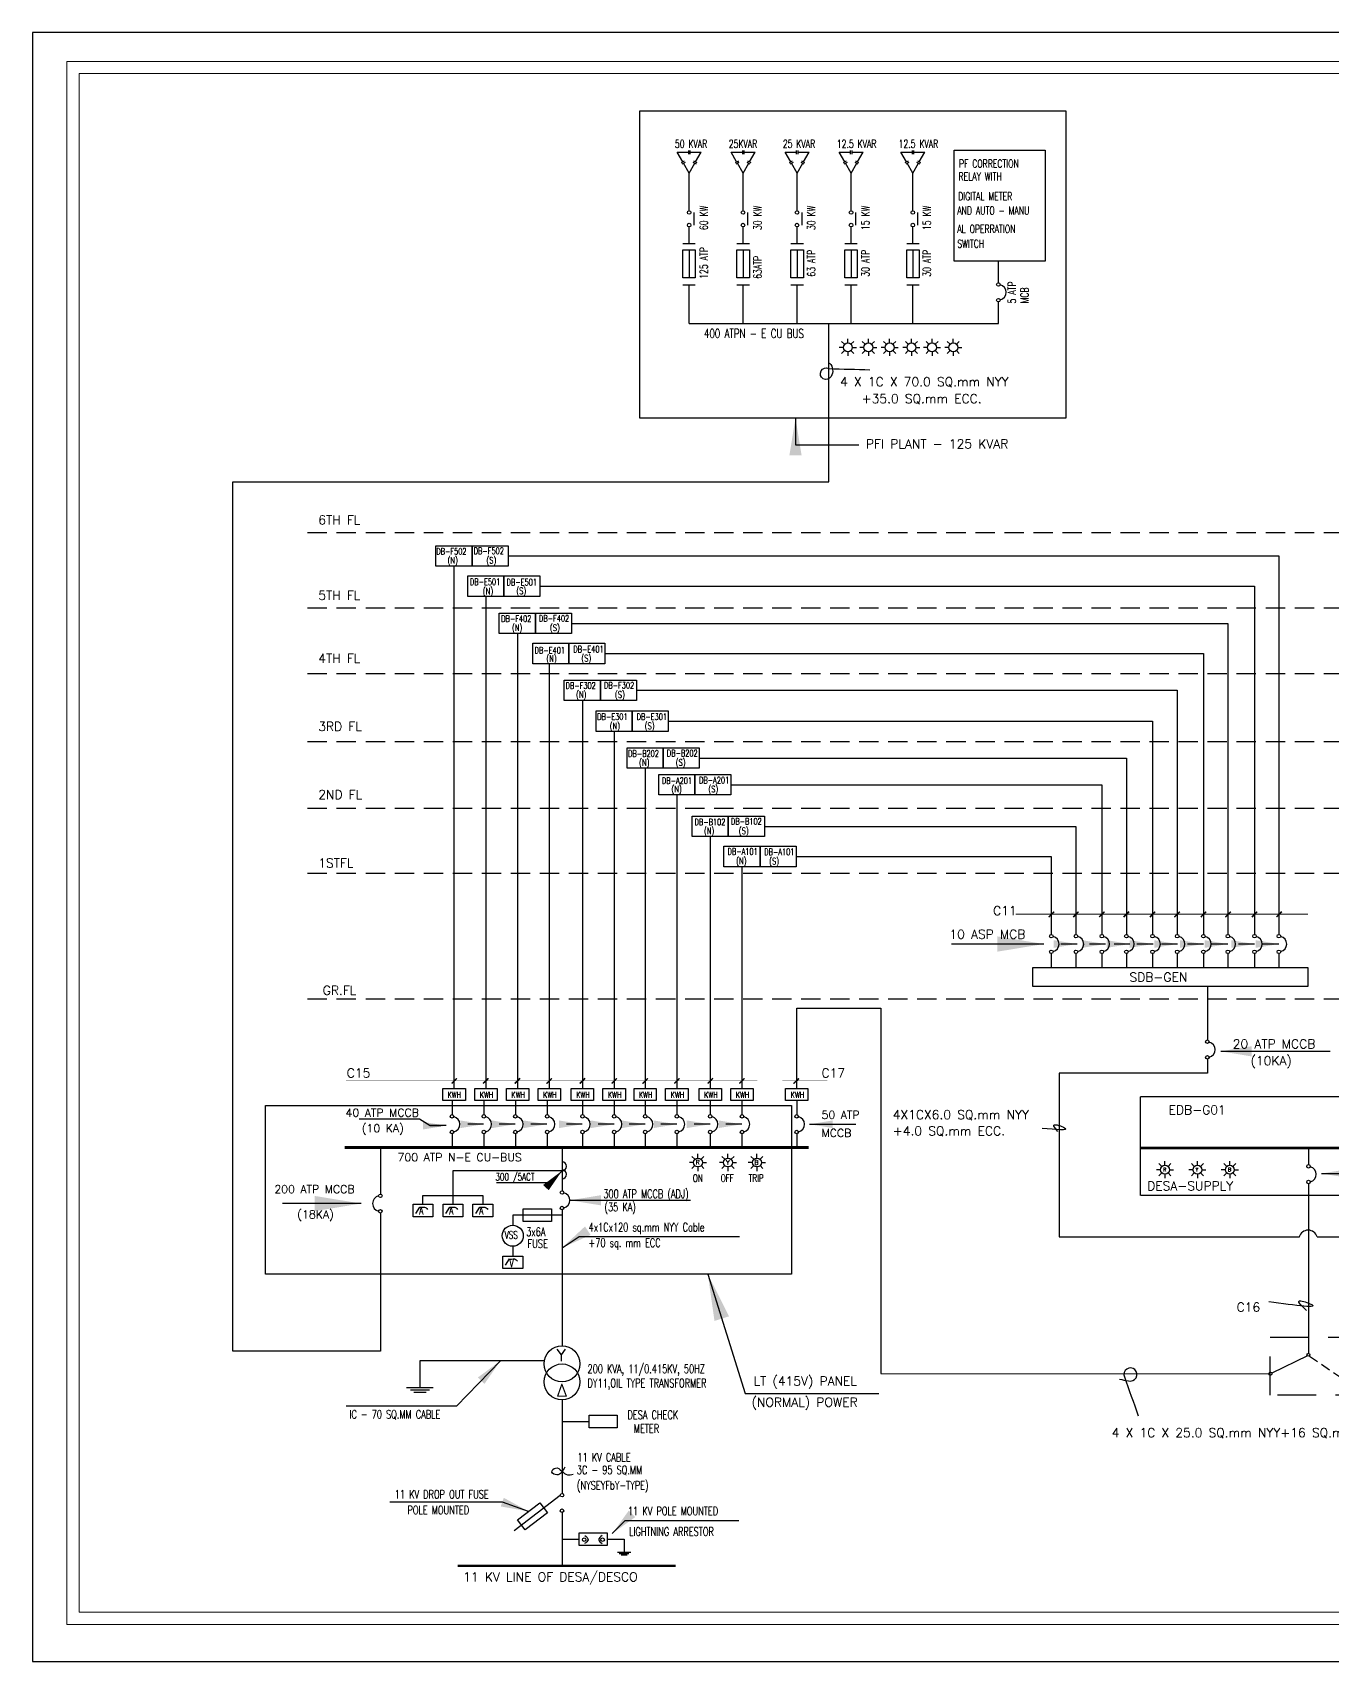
# Model space of a CAD drawing. Extents: x 589 to 8041, y -1690 to 3411.
# Drawn here: x 4677 to 5517, y 2359 to 3411 of the extents above; entities that cross this region are included whole.
import ezdxf

# ---------------------------------------------------------------- set-up
doc = ezdxf.new("R2010")
doc.units = 0
doc.header["$LTSCALE"] = 5
doc.header["$MEASUREMENT"] = 0
doc.linetypes.add('DASHED', pattern=[0.75, 0.5, -0.25])
doc.linetypes.add('HIDDEN', pattern=[0.375, 0.25, -0.125])
doc.layers.get('DEFPOINTS').update_dxf_attribs({"linetype": 'CONTINUOUS'})
for name, color, linetype, lineweight in [('TEXT', 130, 'CONTINUOUS', 15), ('TITLE', 172, 'CONTINUOUS', 15), ('VIEW', 11, 'CONTINUOUS', 25), ('WALL', 3, 'CONTINUOUS', 30), ('WIRE', 14, 'DASHED', 13)]:
    doc.layers.add(name, color=color, linetype=linetype, lineweight=lineweight)
doc.styles.add('ROMANS', font='romans.shx', dxfattribs={"width": 0.85, "height": 7})
doc.styles.add('STYLE2', font='romanc.shx', dxfattribs={"height": 7})
doc.styles.add('STYLE6', font='simplex.shx', dxfattribs={"width": 0.703125, "height": 4})
doc.dimstyles.new('DIM', dxfattribs={"dimscale": 0, "dimtxt": 2.5, "dimasz": 1, "dimexe": 1, "dimexo": 2, "dimgap": 0.75, "dimtad": 1, "dimdec": 4, "dimlfac": 0.5, "dimzin": 11, "dimdsep": 46, "dimlunit": 4, "dimtxsty": 'ROMANS', "dimcen": 0, "dimclrd": 256, "dimclre": 256, "dimclrt": 256, "dimadec": 0, "dimazin": 0, "dimtfac": 1, "dimtdec": 4, "dimtix": 1, "dimtmove": 0, "dimatfit": 3, "dimfxl": 1, "dimtvp": 1, "dimfrac": 2, "dimtolj": 1, "dimtzin": 0, "dimarcsym": 0})

msp = doc.modelspace()

# ---------------------------------------------------------------- linework, layer by layer
at = {"layer": 'DEFPOINTS', "ltscale": 0.5}
msp.add_lwpolyline([(4677.1, 2358.8), (6155.2, 2358.8), (6155.2, 3410.7), (4677.1, 3410.7)], close=True, dxfattribs=at)
at = {"layer": 'TEXT'}
for p, q in [((5018.9, 2538), (5016.1, 2530.1)), ((5018.9, 2537.7), (5016.2, 2530.1)), ((5018.9, 2538), (5021.8, 2530.1)), ((5018.9, 2537.7), (5021.6, 2530.1)), ((5016.1, 2530.1), (5021.8, 2530.1)), ((5016.2, 2530.1), (5021.6, 2530.1))]:
    msp.add_line(p, q, dxfattribs=at)
at = {"layer": 'TITLE', "color": 75, "linetype": 'ByBlock'}
msp.add_lwpolyline([(4699.3, 3392.1), (6127.5, 3392.1), (6127.5, 2382.7), (4699.3, 2382.7)], close=True, dxfattribs=at)
at = {"layer": 'TITLE', "color": 250, "linetype": 'ByBlock'}
msp.add_lwpolyline([(6119.7, 3384.3), (4707.1, 3384.3), (4707.1, 2390.6), (6121.1, 2390.6), (6121.1, 2515.8), (5966.6, 2515.8), (5966.6, 2391.1)], dxfattribs=at)
at = {"layer": 'VIEW', "color": 166, "linetype": 'DASHED', "ltscale": 5}
for p, q in [((4854.7, 3087.9), (5773.5, 3087.9)), ((4854.7, 3039.2), (5773.5, 3039.2)), ((4854.7, 2996.9), (5773.5, 2996.9)), ((4854.7, 2952.9), (5773.5, 2952.9)), ((4854.7, 2909.9), (5773.5, 2909.9)), ((4854.7, 2867.8), (5773.5, 2867.8)), ((4854.7, 2786.6), (5773.5, 2786.6))]:
    msp.add_line(p, q, dxfattribs=at)
at = {"layer": 'VIEW'}
for p, q in [((4918.6, 2535.8), (4935.7, 2535.8)), ((4921.1, 2534.2), (4933.4, 2534.2)), ((4923.2, 2532.6), (4931.2, 2532.6)), ((5019, 2513.8), (5036.6, 2513.8)), ((4988.1, 2443.4), (5017.9, 2466.2)), ((5063.4, 2429.1), (5054.9, 2429.1)), ((5062.2, 2428.3), (5056, 2428.3)), ((5061.1, 2427.5), (5057.1, 2427.5))]:
    msp.add_line(p, q, dxfattribs=at)
for points in [[(5069.2, 3360.2), (5344.4, 3360.2), (5344.4, 3161.7), (5069.2, 3161.7)], [(5272.3, 3334.8), (5331, 3334.8), (5331, 3263.1), (5272.3, 3263.1)], [(4827.4, 2717.9), (5167.3, 2717.9), (5167.3, 2608.8), (4827.4, 2608.8)], [(4922.8, 2654), (4935.5, 2654), (4935.5, 2646), (4922.8, 2646)], [(4942.2, 2654), (4954.9, 2654), (4954.9, 2646), (4942.2, 2646)], [(4961.5, 2654), (4974.3, 2654), (4974.3, 2646), (4961.5, 2646)], [(4994, 2651), (5012.2, 2651), (5012.2, 2642.9), (4994, 2642.9)], [(4980.8, 2620.5), (4993.6, 2620.5), (4993.6, 2612.5), (4980.8, 2612.5)], [(5036.6, 2517.8), (5054.7, 2517.8), (5054.7, 2509.7), (5036.6, 2509.7)], [(5009.6, 2454.7), (4995.1, 2443.7), (4990.2, 2450.2), (5004.6, 2461.2)], [(5030, 2441.8), (5048.2, 2441.8), (5048.2, 2433.7), (5030, 2433.7)]]:
    msp.add_lwpolyline(points, close=True, dxfattribs=at)
for points in [[(5191.8, 3197.2, -0.348435), (5192.8, 3188.6, -2.381717), (5191.3, 3193.7, 0.00111), (5217.8, 3193, 0.982009)], [(5379, 2541, 0.00876), (5384.8, 2540.1, 4.576067), (5382.2, 2542.5, -0.00111), (5391.1, 2517.5, -0.982009)]]:
    msp.add_lwpolyline(points, format="xyb", dxfattribs=at)
at = {"layer": 'VIEW', "color": 166}
for points in [[(4937.6, 3079.3), (4960.9, 3079.3), (4960.9, 3066.1), (4937.6, 3066.1)], [(4960.9, 3079.3), (4984.2, 3079.3), (4984.2, 3066.1), (4960.9, 3066.1)], [(4958.1, 3059.8), (4981.4, 3059.8), (4981.4, 3046.6), (4958.1, 3046.6)], [(4981.4, 3059.8), (5004.7, 3059.8), (5004.7, 3046.6), (4981.4, 3046.6)], [(4978.5, 3035.8), (5001.8, 3035.8), (5001.8, 3022.6), (4978.5, 3022.6)], [(5001.8, 3035.8), (5025.1, 3035.8), (5025.1, 3022.6), (5001.8, 3022.6)], [(5000.1, 3016.3), (5023.4, 3016.3), (5023.4, 3003.1), (5000.1, 3003.1)], [(5023.4, 3016.3), (5046.7, 3016.3), (5046.7, 3003.1), (5023.4, 3003.1)], [(5020.5, 2992.6), (5043.8, 2992.6), (5043.8, 2979.4), (5020.5, 2979.4)], [(5043.8, 2992.6), (5067.1, 2992.6), (5067.1, 2979.4), (5043.8, 2979.4)], [(5041, 2972.6), (5064.3, 2972.6), (5064.3, 2959.4), (5041, 2959.4)], [(5064.3, 2972.6), (5087.6, 2972.6), (5087.6, 2959.4), (5064.3, 2959.4)], [(5061.1, 2948.8), (5084.4, 2948.8), (5084.4, 2935.6), (5061.1, 2935.6)], [(5084.4, 2948.8), (5107.6, 2948.8), (5107.6, 2935.6), (5084.4, 2935.6)], [(5081.5, 2931.6), (5104.8, 2931.6), (5104.8, 2918.4), (5081.5, 2918.4)], [(5104.8, 2931.6), (5128.1, 2931.6), (5128.1, 2918.4), (5104.8, 2918.4)], [(5103.1, 2904.7), (5126.4, 2904.7), (5126.4, 2891.5), (5103.1, 2891.5)], [(5126.4, 2904.7), (5149.7, 2904.7), (5149.7, 2891.5), (5126.4, 2891.5)], [(5123.6, 2885.2), (5146.9, 2885.2), (5146.9, 2872), (5123.6, 2872)], [(5146.9, 2885.2), (5170.2, 2885.2), (5170.2, 2872), (5146.9, 2872)], [(4942.1, 2728.8), (4956.6, 2728.8), (4956.6, 2721.1), (4942.1, 2721.1)], [(4962.7, 2728.8), (4977.2, 2728.8), (4977.2, 2721.1), (4962.7, 2721.1)], [(4983.1, 2728.8), (4997.5, 2728.8), (4997.5, 2721.1), (4983.1, 2721.1)], [(5003.5, 2728.8), (5018, 2728.8), (5018, 2721.1), (5003.5, 2721.1)], [(5025, 2728.8), (5039.4, 2728.8), (5039.4, 2721.1), (5025, 2721.1)], [(5045.4, 2728.8), (5059.9, 2728.8), (5059.9, 2721.1), (5045.4, 2721.1)], [(5065.5, 2728.8), (5079.9, 2728.8), (5079.9, 2721.1), (5065.5, 2721.1)], [(5085.9, 2728.8), (5100.4, 2728.8), (5100.4, 2721.1), (5085.9, 2721.1)], [(5107.5, 2728.8), (5122, 2728.8), (5122, 2721.1), (5107.5, 2721.1)], [(5128, 2728.8), (5142.5, 2728.8), (5142.5, 2721.1), (5128, 2721.1)], [(5163.3, 2728.8), (5177.8, 2728.8), (5177.8, 2721.1), (5163.3, 2721.1)]]:
    msp.add_lwpolyline(points, close=True, dxfattribs=at)
at = {"layer": 'VIEW'}
for points, const_width in [([(5333.3, 2839.5), (5336.8, 2843)], 0.969), ([(5349.2, 2839.5), (5352.6, 2843)], 0.969), ([(5365.9, 2839.5), (5369.4, 2843)], 0.969), ([(5381.7, 2839.5), (5385.2, 2843)], 0.969), ([(5398.7, 2839.5), (5402.1, 2843)], 0.969), ([(5414.5, 2839.5), (5418, 2843)], 0.969), ([(5431.6, 2839.5), (5435, 2843)], 0.969), ([(5447.4, 2839.5), (5450.9, 2843)], 0.969), ([(5464.6, 2839.5), (5468, 2843)], 0.969), ([(5480.4, 2839.5), (5483.8, 2843)], 0.969), ([(4947.7, 2732), (4951.1, 2735.4)], 0.969), ([(4968, 2732), (4971.5, 2735.4)], 0.969), ([(4988.5, 2732), (4991.9, 2735.4)], 0.969), ([(5009, 2732), (5012.4, 2735.4)], 0.969), ([(5030.5, 2732), (5033.9, 2735.4)], 0.969), ([(5051, 2732), (5054.4, 2735.4)], 0.969), ([(5071, 2732), (5074.4, 2735.4)], 0.969), ([(5091.5, 2732), (5094.9, 2735.4)], 0.969), ([(5113, 2732), (5116.5, 2735.4)], 0.969), ([(5133.5, 2732), (5136.9, 2735.4)], 0.969), ([(5168.5, 2731.9), (5172, 2735.3)], 0.969), ([(4878.7, 2690.6), (5178.4, 2690.6)], 1.94), ([(5392.6, 2690.4), (5900.4, 2690.4)], 1.61)]:
    msp.add_lwpolyline(points, dxfattribs=dict(at, const_width=const_width))
for points in [[(5500.7, 2794.7), (5323, 2794.7), (5323, 2807), (5500.7, 2807), (5500.7, 2794.7)], [(4940.8, 2704.6), (4933.9, 2704.6), (4927, 2708.9), (4887.9, 2708.9)]]:
    msp.add_lwpolyline(points, dxfattribs=at)
at = {"layer": 'VIEW', "linetype": 'DASHED', "ltscale": 0.1}
msp.add_lwpolyline([(5392.6, 2723.6), (5916.5, 2723.6), (5916.5, 2659.8), (5392.6, 2659.8)], close=True, dxfattribs=at)
at = {"layer": 'VIEW', "linetype": 'DASHED', "ltscale": 10}
msp.add_lwpolyline([(5476.4, 2568.1), (5543.6, 2568.1), (5543.6, 2530.8), (5476.4, 2530.8)], close=True, dxfattribs=at)
at = {"layer": 'VIEW'}
for centre, radius in [((4987.2, 2633.7), 6.8), ((5019, 2551), 11.6), ((5019, 2539.3), 11.6), ((5033.3, 2437.4), 1.16), ((5045.2, 2437.4), 1.16)]:
    msp.add_circle(centre, radius, dxfattribs=at)
for centre in [(5019, 2678.5), (5019, 2673.4)]:
    msp.add_arc(centre, 2.91, 270, 90, dxfattribs=at)
for points in [[(5339.3, 2701.1), (5336.7, 2705.2), (5343.6, 2703.4), (5329.1, 2703)], [(5499.8, 2585.4), (5495, 2591.6), (5502, 2589.8), (5475.4, 2591.1)], [(5020.8, 2484.3), (5015.6, 2479.3), (5012.5, 2481.1), (5014.7, 2483.7), (5018.9, 2481.7), (5022.5, 2479.4), (5026.3, 2479.8)], [(5033.7, 2440.2), (5035.8, 2437.3), (5033.6, 2434.9)], [(5044.9, 2440.2), (5042.7, 2437.3), (5044.9, 2434.9)]]:
    msp.add_spline(points, degree=3, dxfattribs=at)
at = {"layer": 'WALL'}
for p, q in [((5100.6, 3334.6), (5100.6, 3332.3)), ((5101.6, 3334.6), (5101.6, 3332.3)), ((5135.5, 3334.6), (5135.5, 3332.3)), ((5136.4, 3334.6), (5136.4, 3332.3)), ((5170.3, 3334.6), (5170.3, 3332.3)), ((5171.3, 3334.6), (5171.3, 3332.3)), ((5205.2, 3334.6), (5205.2, 3332.3)), ((5206.1, 3334.6), (5206.1, 3332.3)), ((5245.1, 3334.6), (5245.1, 3332.3)), ((5246.1, 3334.6), (5246.1, 3332.3)), ((5097, 3327.2), (5093.3, 3333.5)), ((5093.3, 3333.5), (5100.6, 3333.5)), ((5098, 3327.7), (5096, 3326.6)), ((5098.5, 3326.9), (5096.4, 3325.8)), ((5101.1, 3320), (5097.4, 3326.3)), ((5101.1, 3320), (5104.7, 3326.3)), ((5101.6, 3333.5), (5108.8, 3333.5)), ((5105.8, 3325.8), (5103.7, 3326.9)), ((5106.2, 3326.6), (5104.2, 3327.7)), ((5105.2, 3327.2), (5108.8, 3333.5)), ((5128.2, 3333.5), (5135.5, 3333.5)), ((5131.8, 3327.2), (5128.2, 3333.5)), ((5132.9, 3327.7), (5130.8, 3326.6)), ((5133.3, 3326.9), (5131.3, 3325.8)), ((5135.9, 3320), (5132.3, 3326.3)), ((5135.9, 3320), (5139.6, 3326.3)), ((5136.4, 3333.5), (5143.7, 3333.5)), ((5140.6, 3325.8), (5138.6, 3326.9)), ((5141.1, 3326.6), (5139, 3327.7)), ((5140.1, 3327.2), (5143.7, 3333.5)), ((5163.1, 3333.5), (5170.3, 3333.5)), ((5166.7, 3327.2), (5163.1, 3333.5)), ((5167.7, 3327.7), (5165.7, 3326.6)), ((5168.2, 3326.9), (5166.1, 3325.8)), ((5170.8, 3320), (5167.2, 3326.3)), ((5170.8, 3320), (5174.5, 3326.3)), ((5171.3, 3333.5), (5178.6, 3333.5)), ((5175.5, 3325.8), (5173.4, 3326.9)), ((5175.9, 3326.6), (5173.9, 3327.7)), ((5174.9, 3327.2), (5178.6, 3333.5)), ((5201.6, 3327.2), (5197.9, 3333.5)), ((5197.9, 3333.5), (5205.2, 3333.5)), ((5202.6, 3327.7), (5200.5, 3326.6)), ((5203.1, 3326.9), (5201, 3325.8)), ((5205.7, 3320), (5202, 3326.3)), ((5205.7, 3320), (5209.3, 3326.3)), ((5206.1, 3333.5), (5213.4, 3333.5)), ((5210.3, 3325.8), (5208.3, 3326.9)), ((5210.8, 3326.6), (5208.8, 3327.7)), ((5209.8, 3327.2), (5213.4, 3333.5)), ((5241.5, 3327.2), (5237.9, 3333.5)), ((5237.9, 3333.5), (5245.1, 3333.5)), ((5242.5, 3327.7), (5240.5, 3326.6)), ((5243, 3326.9), (5241, 3325.8)), ((5245.6, 3320), (5242, 3326.3)), ((5245.6, 3320), (5249.3, 3326.3)), ((5246.1, 3333.5), (5253.4, 3333.5)), ((5250.3, 3325.8), (5248.2, 3326.9)), ((5250.8, 3326.6), (5248.7, 3327.7)), ((5249.7, 3327.2), (5253.4, 3333.5)), ((5101.1, 3295.6), (5101.1, 3320)), ((5135.9, 3295.6), (5135.9, 3320)), ((5170.8, 3295.6), (5170.8, 3320)), ((5205.7, 3295.6), (5205.7, 3320)), ((5245.6, 3295.6), (5245.6, 3320)), ((5104.1, 3294.5), (5104.1, 3286.4)), ((5138.9, 3294.5), (5138.9, 3286.4)), ((5173.8, 3294.5), (5173.8, 3286.4)), ((5208.6, 3294.5), (5208.6, 3286.4)), ((5248.6, 3294.5), (5248.6, 3286.4)), ((5101.1, 3274.5), (5101.1, 3285.3)), ((5135.9, 3274.5), (5135.9, 3285.3)), ((5170.8, 3274.5), (5170.8, 3285.3)), ((5205.7, 3274.5), (5205.7, 3285.3)), ((5245.6, 3274.5), (5245.6, 3285.3)), ((5097, 3274.5), (5105.1, 3274.5)), ((5131.9, 3274.5), (5140, 3274.5)), ((5166.8, 3274.5), (5174.9, 3274.5)), ((5201.6, 3274.5), (5209.7, 3274.5)), ((5241.6, 3274.5), (5249.7, 3274.5)), ((5101.1, 3270.5), (5101.1, 3252.3)), ((5135.9, 3270.5), (5135.9, 3252.3)), ((5170.8, 3270.5), (5170.8, 3252.3)), ((5205.7, 3270.5), (5205.7, 3252.3)), ((5245.6, 3270.5), (5245.6, 3252.3)), ((5300.8, 3249.2), (5300.8, 3263.1)), ((5097, 3247.9), (5105.1, 3247.9)), ((5101.1, 3222.9), (5101.1, 3247.9)), ((5131.9, 3247.9), (5140, 3247.9)), ((5135.9, 3222.9), (5135.9, 3247.9)), ((5166.8, 3247.9), (5174.9, 3247.9)), ((5170.8, 3222.9), (5170.8, 3247.9)), ((5201.6, 3247.9), (5209.7, 3247.9)), ((5205.7, 3222.9), (5205.7, 3247.9)), ((5241.6, 3247.9), (5249.7, 3247.9)), ((5245.6, 3222.9), (5245.6, 3247.9)), ((5300.8, 3222.9), (5300.8, 3236.8)), ((5101.1, 3222.9), (5300.8, 3222.9)), ((5201.5, 3209.5), (5199.6, 3211.3)), ((5203.6, 3210.3), (5203.6, 3212.9)), ((5205.6, 3209.5), (5207.5, 3211.3)), ((5214.8, 3209.5), (5212.9, 3211.3)), ((5216.9, 3210.3), (5216.9, 3212.9)), ((5218.9, 3209.5), (5220.8, 3211.3)), ((5228.6, 3209.5), (5226.7, 3211.3)), ((5230.6, 3210.3), (5230.6, 3212.9)), ((5232.6, 3209.5), (5234.5, 3211.3)), ((5242.6, 3209.5), (5240.8, 3211.3)), ((5244.7, 3210.3), (5244.7, 3212.9)), ((5246.7, 3209.5), (5248.6, 3211.3)), ((5255.9, 3209.5), (5254.1, 3211.3)), ((5258, 3210.3), (5258, 3212.9)), ((5260, 3209.5), (5261.9, 3211.3)), ((5269.7, 3209.5), (5267.8, 3211.3)), ((5271.7, 3210.3), (5271.7, 3212.9)), ((5273.8, 3209.5), (5275.6, 3211.3)), ((5200.7, 3207.4), (5198, 3207.4)), ((5201.5, 3205.4), (5199.6, 3203.5)), ((5203.6, 3204.5), (5203.6, 3201.9)), ((5205.6, 3205.4), (5207.5, 3203.5)), ((5206.5, 3207.4), (5209.1, 3207.4)), ((5214, 3207.4), (5211.3, 3207.4)), ((5214.8, 3205.4), (5212.9, 3203.5)), ((5216.9, 3204.5), (5216.9, 3201.9)), ((5218.9, 3205.4), (5220.8, 3203.5)), ((5219.8, 3207.4), (5222.4, 3207.4)), ((5227.7, 3207.4), (5225.1, 3207.4)), ((5228.6, 3205.4), (5226.7, 3203.5)), ((5230.6, 3204.5), (5230.6, 3201.9)), ((5232.6, 3205.4), (5234.5, 3203.5)), ((5233.5, 3207.4), (5236.1, 3207.4)), ((5241.8, 3207.4), (5239.1, 3207.4)), ((5242.6, 3205.4), (5240.8, 3203.5)), ((5244.7, 3204.5), (5244.7, 3201.9)), ((5246.7, 3205.4), (5248.6, 3203.5)), ((5247.6, 3207.4), (5250.2, 3207.4)), ((5255.1, 3207.4), (5252.4, 3207.4)), ((5255.9, 3205.4), (5254.1, 3203.5)), ((5258, 3204.5), (5258, 3201.9)), ((5260, 3205.4), (5261.9, 3203.5)), ((5260.9, 3207.4), (5263.5, 3207.4)), ((5268.8, 3207.4), (5266.2, 3207.4)), ((5269.7, 3205.4), (5267.8, 3203.5)), ((5271.7, 3204.5), (5271.7, 3201.9)), ((5273.8, 3205.4), (5275.6, 3203.5)), ((5274.6, 3207.4), (5277.3, 3207.4)), ((4984.2, 3072.7), (5482, 3072.7)), ((5482, 3072.7), (5482, 2828.3)), ((4949.2, 3066.1), (4949.2, 2728.8)), ((5004.7, 3053.2), (5466.2, 3053.2)), ((5466.2, 3053.2), (5466.2, 2828.3)), ((4969.7, 3046.6), (4969.7, 2728.8)), ((4990.2, 3022.6), (4990.2, 2728.8)), ((5025.1, 3029.2), (5449.1, 3029.2)), ((5449.1, 3029.2), (5449.1, 2828.3)), ((5046.7, 3009.7), (5433.2, 3009.7)), ((5433.2, 3009.7), (5433.2, 2828.3)), ((5010.7, 3003.1), (5010.7, 2728.8)), ((5032.2, 2979.4), (5032.2, 2728.8)), ((5067.1, 2986), (5416.3, 2986)), ((5416.3, 2986), (5416.3, 2828.3)), ((5052.7, 2959.4), (5052.7, 2728.8)), ((5087.6, 2966), (5400.4, 2966)), ((5400.4, 2966), (5400.4, 2828.3)), ((5072.7, 2935.6), (5072.7, 2728.8)), ((5107.6, 2942.2), (5383.5, 2942.2)), ((5383.5, 2942.2), (5383.5, 2828.3)), ((5128.1, 2925), (5367.6, 2925)), ((5367.6, 2925), (5367.6, 2828.3)), ((5093.2, 2918.3), (5093.2, 2728.8)), ((5383.5, 2921.3), (5383.5, 2921.3)), ((5149.7, 2898.1), (5350.9, 2898.1)), ((5350.9, 2898.1), (5350.9, 2828.3)), ((5114.7, 2891.5), (5114.7, 2728.8)), ((5135.2, 2872), (5135.2, 2728.8)), ((5170.2, 2878.6), (5335, 2878.6)), ((5335, 2878.6), (5335, 2828.3)), ((5335, 2816), (5335, 2807)), ((5350.9, 2816), (5350.9, 2807)), ((5367.6, 2816), (5367.6, 2807)), ((5383.5, 2816), (5383.5, 2807)), ((5400.4, 2816), (5400.4, 2807)), ((5416.3, 2816), (5416.3, 2807)), ((5433.2, 2816), (5433.2, 2807)), ((5449, 2816), (5449, 2807)), ((5466.2, 2816), (5466.2, 2807)), ((5482, 2816), (5482, 2807)), ((5435.8, 2794.7), (5435.8, 2760.1)), ((5435.8, 2747.8), (5435.8, 2738.8)), ((5435.8, 2738.8), (5340, 2738.8)), ((5340, 2738.8), (5340, 2633)), ((4948, 2721.1), (4948, 2711.9)), ((4968.5, 2721.1), (4968.5, 2711.9)), ((4988.9, 2721.1), (4988.9, 2711.9)), ((5009.4, 2721.1), (5009.4, 2711.9)), ((5032.2, 2721.1), (5032.2, 2711.9)), ((5052.7, 2721.1), (5052.7, 2711.9)), ((5072.7, 2721.1), (5072.7, 2711.9)), ((5093.2, 2721.1), (5093.2, 2711.9)), ((5114.7, 2721.1), (5114.7, 2711.9)), ((5135.2, 2721.1), (5135.2, 2711.9)), ((5170.6, 2721.1), (5170.6, 2711.9)), ((4948, 2699.6), (4948, 2690.6)), ((4968.5, 2699.6), (4968.5, 2690.6)), ((4988.9, 2699.6), (4988.9, 2690.6)), ((5009.4, 2699.6), (5009.4, 2690.6)), ((5032.2, 2699.6), (5032.2, 2690.6)), ((5052.7, 2699.6), (5052.7, 2690.6)), ((5072.7, 2699.6), (5072.7, 2690.6)), ((5093.2, 2699.6), (5093.2, 2690.6)), ((5114.7, 2699.6), (5114.7, 2690.6)), ((5135.2, 2699.6), (5135.2, 2690.6)), ((5170.6, 2699.6), (5170.6, 2690.6)), ((5019, 2690.6), (5019, 2662.8)), ((5104.8, 2683.1), (5102.9, 2684.9)), ((5106.8, 2683.9), (5106.8, 2686.6)), ((5108.9, 2683.1), (5110.7, 2684.9)), ((5124.2, 2683.1), (5122.3, 2684.9)), ((5126.2, 2683.9), (5126.2, 2686.6)), ((5128.2, 2683.1), (5130.1, 2684.9)), ((5142.8, 2683.1), (5140.9, 2684.9)), ((5144.9, 2683.9), (5144.9, 2686.6)), ((5146.9, 2683.1), (5148.8, 2684.9)), ((5501.1, 2690.4), (5501.1, 2679.6)), ((5103.9, 2681), (5101.3, 2681)), ((5104.8, 2679), (5102.9, 2677.1)), ((5106.8, 2678.1), (5106.8, 2675.5)), ((5108.9, 2679), (5110.7, 2677.1)), ((5109.7, 2681), (5112.4, 2681)), ((5123.3, 2681), (5120.7, 2681)), ((5124.2, 2679), (5122.3, 2677.1)), ((5126.2, 2678.1), (5126.2, 2675.5)), ((5128.2, 2679), (5130.1, 2677.1)), ((5129.1, 2681), (5131.7, 2681)), ((5142, 2681), (5139.3, 2681)), ((5142.8, 2679), (5140.9, 2677.1)), ((5144.9, 2678.1), (5144.9, 2675.5)), ((5146.9, 2679), (5148.8, 2677.1)), ((5147.8, 2681), (5150.4, 2681)), ((5405.5, 2676.3), (5402.9, 2676.3)), ((5406.4, 2678.4), (5404.5, 2680.3)), ((5406.4, 2674.3), (5404.5, 2672.4)), ((5408.4, 2679.2), (5408.4, 2681.9)), ((5408.4, 2673.4), (5408.4, 2670.8)), ((5410.5, 2678.4), (5412.3, 2680.3)), ((5410.5, 2674.3), (5412.3, 2672.4)), ((5411.3, 2676.3), (5413.9, 2676.3)), ((5426.5, 2676.3), (5423.8, 2676.3)), ((5427.3, 2678.4), (5425.5, 2680.3)), ((5427.3, 2674.3), (5425.5, 2672.4)), ((5429.4, 2679.2), (5429.4, 2681.9)), ((5429.4, 2673.4), (5429.4, 2670.8)), ((5431.4, 2678.4), (5433.3, 2680.3)), ((5431.4, 2674.3), (5433.3, 2672.4)), ((5432.3, 2676.3), (5434.9, 2676.3)), ((5447.4, 2676.3), (5444.8, 2676.3)), ((5448.3, 2678.4), (5446.4, 2680.3)), ((5448.3, 2674.3), (5446.4, 2672.4)), ((5450.3, 2679.2), (5450.3, 2681.9)), ((5450.3, 2673.4), (5450.3, 2670.8)), ((5452.3, 2678.4), (5454.2, 2680.3)), ((5452.3, 2674.3), (5454.2, 2672.4)), ((5453.2, 2676.3), (5455.8, 2676.3)), ((5501.1, 2667.3), (5501.1, 2557.8)), ((5019, 2650.4), (5019, 2562.6)), ((5340, 2633), (5495.2, 2633)), ((5506.7, 2633), (5581.6, 2633)), ((5500.4, 2556.1), (5477.4, 2544.9)), ((5019, 2527.7), (5019, 2467.3)), ((5019, 2455), (5019, 2420.5)), ((4951.8, 2420.5), (5092.3, 2420.5))]:
    msp.add_line(p, q, dxfattribs=at)
at = {"layer": 'WALL', "linetype": 'HIDDEN', "ltscale": 5}
msp.add_line((5501.7, 2556), (5525, 2540.1), dxfattribs=at)
at = {"layer": 'WALL', "lineweight": 70}
msp.add_line((4951.8, 2420.5), (5092.2, 2420.5), dxfattribs=at)
at = {"layer": 'WALL'}
for points in [[(5105.1, 3270.5), (5105.1, 3252.3), (5097, 3252.3), (5097, 3270.5)], [(5140, 3270.5), (5140, 3252.3), (5131.9, 3252.3), (5131.9, 3270.5)], [(5174.9, 3270.5), (5174.9, 3252.3), (5166.8, 3252.3), (5166.8, 3270.5)], [(5209.7, 3270.5), (5209.7, 3252.3), (5201.6, 3252.3), (5201.6, 3270.5)], [(5249.7, 3270.5), (5249.7, 3252.3), (5241.6, 3252.3), (5241.6, 3270.5)]]:
    msp.add_lwpolyline(points, close=True, dxfattribs=at)
for points in [[(5191.4, 3120.5), (5191.4, 3222.9)], [(4901.7, 2648.3), (4901.7, 2559.2), (4806.4, 2559.2), (4806.4, 3120.5), (5191.4, 3120.5)], [(5170.6, 2728.8), (5170.6, 2780.7), (5225, 2780.7), (5225, 2544.7), (5475.5, 2544.6)], [(4901.7, 2690.6), (4901.7, 2660.7)], [(5019, 2675.6), (4948.5, 2675.6), (4948.5, 2654)], [(4924.6, 2648.1), (4927.1, 2652.2)], [(4929.2, 2654), (4929.2, 2659.8), (4967.9, 2659.8), (4967.9, 2654)], [(4943.9, 2648.1), (4946.5, 2652.2)], [(4963.3, 2648.1), (4965.9, 2652.2)], [(5019, 2646.9), (4987.2, 2646.9), (4987.2, 2640.5)], [(4987.2, 2626.9), (4987.2, 2620.5)], [(4982.6, 2614.6), (4985.1, 2618.7)], [(5007.4, 2553), (4927.1, 2553), (4927.1, 2535.8)], [(5019, 2437.7), (5030, 2437.7)], [(5048.2, 2437.7), (5059.2, 2437.7), (5059.2, 2429.1)]]:
    msp.add_lwpolyline(points, dxfattribs=at)
for centre, radius in [((5101.1, 3294.5), 1.14), ((5135.9, 3294.5), 1.14), ((5170.8, 3294.5), 1.14), ((5205.7, 3294.5), 1.14), ((5245.6, 3294.5), 1.14), ((5101.1, 3286.4), 1.14), ((5135.9, 3286.4), 1.14), ((5170.8, 3286.4), 1.14), ((5205.7, 3286.4), 1.14), ((5245.6, 3286.4), 1.14), ((5300.8, 3248), 1.14), ((5300.8, 3237.9), 1.14), ((5203.6, 3207.4), 2.89), ((5216.9, 3207.4), 2.89), ((5230.6, 3207.4), 2.89), ((5244.7, 3207.4), 2.89), ((5258, 3207.4), 2.89), ((5271.7, 3207.4), 2.89), ((5335, 2827.2), 1.14), ((5350.9, 2827.2), 1.14), ((5367.6, 2827.2), 1.14), ((5383.5, 2827.2), 1.14), ((5400.4, 2827.2), 1.14), ((5416.3, 2827.2), 1.14), ((5433.2, 2827.2), 1.14), ((5449, 2827.2), 1.14), ((5466.2, 2827.2), 1.14), ((5482, 2827.2), 1.14), ((5335, 2817.1), 1.14), ((5350.9, 2817.1), 1.14), ((5367.6, 2817.1), 1.14), ((5383.5, 2817.1), 1.14), ((5400.4, 2817.1), 1.14), ((5416.3, 2817.1), 1.14), ((5433.2, 2817.1), 1.14), ((5449, 2817.1), 1.14), ((5466.2, 2817.1), 1.14), ((5482, 2817.1), 1.14), ((5435.8, 2759), 1.14), ((5435.8, 2748.9), 1.14), ((4948, 2710.8), 1.14), ((4968.5, 2710.8), 1.14), ((4988.9, 2710.8), 1.14), ((5009.4, 2710.8), 1.14), ((5032.2, 2710.8), 1.14), ((5052.7, 2710.8), 1.14), ((5072.7, 2710.8), 1.14), ((5093.2, 2710.8), 1.14), ((5114.7, 2710.8), 1.14), ((5135.2, 2710.8), 1.14), ((5170.6, 2710.8), 1.14), ((4948, 2700.7), 1.14), ((4968.5, 2700.7), 1.14), ((4988.9, 2700.7), 1.14), ((5009.4, 2700.7), 1.14), ((5032.2, 2700.7), 1.14), ((5052.7, 2700.7), 1.14), ((5072.7, 2700.7), 1.14), ((5093.2, 2700.7), 1.14), ((5114.7, 2700.7), 1.14), ((5135.2, 2700.7), 1.14), ((5170.6, 2700.7), 1.14), ((5106.8, 2681), 2.89), ((5126.2, 2681), 2.89), ((5144.9, 2681), 2.89), ((5408.4, 2676.3), 2.89), ((5429.4, 2676.3), 2.89), ((5450.3, 2676.3), 2.89), ((5501.1, 2678.5), 1.14), ((5019, 2661.6), 1.14), ((5501.1, 2668.4), 1.14), ((4901.7, 2659.5), 1.14), ((5019, 2651.6), 1.14), ((4901.7, 2649.5), 1.14), ((5501.1, 2556.8), 0.969), ((5476.5, 2544.6), 0.969), ((5019, 2466.2), 1.14), ((5019, 2456.1), 1.14)]:
    msp.add_circle(centre, radius, dxfattribs=at)
for centre, radius, start, end in [((5300.8, 3243), 5.04, 282.9375, 77.0625), ((5335, 2822.1), 5.04, 282.9375, 77.0625), ((5350.9, 2822.1), 5.04, 282.9375, 77.0625), ((5367.6, 2822.1), 5.04, 282.9375, 77.0625), ((5383.5, 2822.1), 5.04, 282.9375, 77.0625), ((5400.4, 2822.1), 5.04, 282.9375, 77.0625), ((5416.3, 2822.1), 5.04, 282.9375, 77.0625), ((5433.2, 2822.1), 5.04, 282.9375, 77.0625), ((5449, 2822.1), 5.04, 282.9375, 77.0625), ((5466.2, 2822.1), 5.04, 282.9375, 77.0625), ((5482, 2822.1), 5.04, 282.9375, 77.0625), ((5435.8, 2753.9), 5.04, 282.9375, 77.0625), ((4948, 2705.7), 5.04, 282.9375, 77.0625), ((4968.5, 2705.7), 5.04, 282.9375, 77.0625), ((4988.9, 2705.7), 5.04, 282.9375, 77.0625), ((5009.4, 2705.7), 5.04, 282.9375, 77.0625), ((5032.2, 2705.7), 5.04, 282.9375, 77.0625), ((5052.7, 2705.7), 5.04, 282.9375, 77.0625), ((5072.7, 2705.7), 5.04, 282.9375, 77.0625), ((5093.2, 2705.7), 5.04, 282.9375, 77.0625), ((5114.7, 2705.7), 5.04, 282.9375, 77.0625), ((5135.2, 2705.7), 5.04, 282.9375, 77.0625), ((5170.6, 2705.7), 5.04, 282.9375, 77.0625), ((5501.1, 2673.4), 5.04, 282.9375, 77.0625), ((5019, 2656.6), 5.04, 282.9375, 77.0625), ((4901.7, 2654.5), 5.04, 102.9375, 257.0625), ((5500.9, 2631.3), 5.99, 16.5272, 163.4749)]:
    msp.add_arc(centre, radius, start, end, dxfattribs=at)
for points in [[(4927.1, 2652.2), (4928.3, 2652.1), (4930.3, 2652.2), (4932.2, 2650.7)], [(4946.5, 2652.2), (4947.7, 2652.1), (4949.7, 2652.2), (4951.6, 2650.7)], [(4965.9, 2652.2), (4967.1, 2652.1), (4969.1, 2652.2), (4971, 2650.7)], [(4985.1, 2618.7), (4986.4, 2618.6), (4988.3, 2618.8), (4990.3, 2617.2)]]:
    msp.add_spline(points, degree=3, dxfattribs=at)
at = {"layer": 'WIRE', "linetype": 'Continuous'}
for points, const_width in [([(5500.8, 2841.3), (5311.9, 2841.3)], 0.646), ([(5145.2, 2733.7), (4879.6, 2733.7)], 0.323), ([(5190.4, 2733.7), (5161.4, 2733.7)], 0.323)]:
    msp.add_lwpolyline(points, dxfattribs=dict(at, const_width=const_width))

# ---------------------------------------------------------------- texts
at = {"layer": 'TEXT', "style": 'STYLE6', "width": 0.703125}
for s, height, p in [('50 KVAR', 5.17, (5091.9, 3336.3)), ('25KVAR', 5.17, (5126.7, 3336.3)), ('25 KVAR', 5.17, (5161.6, 3336.3)), ('12.5 KVAR', 5.17, (5196.5, 3336.3)), ('12.5 KVAR', 5.17, (5236.4, 3336.3)), ('PF CORRECTION', 5.168, (5275.4, 3323.5)), ('RELAY WITH', 5.17, (5275.1, 3315.2)), ('DIGITAL METER', 5.168, (5274.9, 3302.4)), ('AND AUTO - MANU', 5.168, (5274.3, 3293.2)), ('AL OPERRATION', 5.168, (5274.3, 3281.3)), ('SWITCH', 5.17, (5274.3, 3271.8)), ('400 ATPN - E CU BUS', 5.814, (5110.7, 3213.5)), ('DB-F502', 4.2, (4937.8, 3073.6)), ('(N)', 4.2, (4945.1, 3067.8)), ('DB-F502', 4.2, (4962, 3073.9)), ('(S)', 4.2, (4970.2, 3067.8)), ('DB-E501', 4.2, (4959.5, 3053.9)), ('(N)', 4.2, (4967.9, 3047.9)), ('DB-E501', 4.2, (4983.2, 3053.7)), ('(S)', 4.2, (4989.5, 3048.1)), ('DB-F402', 4.2, (4979.7, 3030.1)), ('DB-F402', 4.2, (5004.1, 3030.3)), ('(N)', 4.2, (4986.7, 3024.3)), ('(S)', 4.2, (5011.2, 3024.3)), ('DB-E401', 4.2, (5001.3, 3009.7)), ('(N)', 4.2, (5008.9, 3004.4)), ('DB-E401', 4.2, (5026.3, 3010.4)), ('(S)', 4.2, (5031.5, 3004.6)), ('DB-F302', 4.2, (5021.3, 2986.9)), ('DB-F302', 4.2, (5046.1, 2987.1)), ('(N)', 4.2, (5028.1, 2981.1)), ('(S)', 4.2, (5053.2, 2981.1)), ('DB-E301', 4.2, (5041.7, 2966.8)), ('DB-E301', 4.2, (5067.2, 2966.8)), ('(N)', 4.2, (5049.8, 2960.8)), ('(S)', 4.2, (5072.4, 2960.9)), ('DB-B202', 4.2, (5061.7, 2943)), ('DB-B202', 4.2, (5086.7, 2943.3)), ('(N)', 4.2, (5068.8, 2937.2)), ('(S)', 4.2, (5092.4, 2937.3)), ('DB-A201', 4.2, (5083.5, 2925.5)), ('(N)', 4.2, (5089.7, 2920.1)), ('DB-A201', 4.2, (5107.5, 2925.8)), ('(S)', 4.2, (5113.5, 2920.1)), ('DB-B102', 4.2, (5128.1, 2899.2)), ('DB-B102', 4.2, (5104.6, 2898.8)), ('(N)', 4.2, (5110.7, 2893.1)), ('(S)', 4.2, (5133.2, 2893.1)), ('DB-A101', 4.2, (5125.9, 2879.8)), ('DB-A101', 4.2, (5149.6, 2879.5)), ('(N)', 4.2, (5131.5, 2873.7)), ('(S)', 4.2, (5152.8, 2873.5)), ('KWH', 3.88, (4945.1, 2722.8)), ('KWH', 3.88, (4965.9, 2722.8)), ('KWH', 3.88, (4986.3, 2722.8)), ('KWH', 3.88, (5006.8, 2722.8)), ('KWH', 3.88, (5028.2, 2722.8)), ('KWH', 3.88, (5048.7, 2722.8)), ('KWH', 3.88, (5068.7, 2722.8)), ('KWH', 3.88, (5089.2, 2722.8)), ('KWH', 3.88, (5110.8, 2722.8)), ('KWH', 3.88, (5131.2, 2722.8)), ('KWH', 3.88, (5166.7, 2722.8)), ('300 /5ACT', 4.84, (4976, 2669.3)), ('ON', 4.84, (5103.5, 2668.5)), ('OFF', 4.84, (5121.5, 2668.5)), ('TRIP', 4.84, (5139.6, 2668.5)), ('300 ATP MCCB (ADJ)', 5.491, (5045.7, 2658)), ('A', 4.84, (4926.8, 2647.5)), ('A', 4.84, (4946.2, 2647.5)), ('A', 4.84, (4965.5, 2647.5)), ('(35 KA)', 5.49, (5046.4, 2649.5)), ('4x1Cx120 sq.mm NYY Cable', 5.491, (5036.2, 2636.5)), ('VSS', 4.84, (4982, 2631.8)), ('3x6A', 5.49, (4995.9, 2633.5)), ('FUSE', 5.49, (4996.8, 2625.8)), ('+70 sq. mm ECC', 5.491, (5036.2, 2626.4)), ('V', 4.84, (4985.1, 2613.5)), ('200 KVA, 11/0.415KV, 50HZ', 5.491, (5035.5, 2545)), ('DY11,OIL TYPE TRANSFORMER', 5.491, (5035.5, 2535.8)), ('IC - 70 SQ.MM CABLE', 5.491, (4881.7, 2515.6)), ('DESA CHECK', 5.49, (5061.3, 2515.3)), ('METER', 5.49, (5065.4, 2506.5)), ('11 KV CABLE', 5.491, (5029, 2487.9)), ('3C - 95 SQ.MM', 5.491, (5028.6, 2479.7)), ('(NYSEYFbY-TYPE)', 5.491, (5028.6, 2469.8)), ('11 KV DROP OUT FUSE', 5.491, (4911, 2464)), ('POLE MOUNTED', 5.491, (4919.2, 2453.8)), ('11 KV POLE MOUNTED', 5.491, (5061.6, 2453.2)), ('LIGHTNING ARRESTOR', 5.491, (5062.3, 2439.9))]:
    msp.add_text(s, height=height, dxfattribs=at).set_placement(p)
for s, p in [('60 KW', (5113.1, 3283.2)), ('30 KW', (5147.9, 3283.2)), ('30 KW', (5182.6, 3283.2)), ('15 KW', (5217.5, 3283.2)), ('15 KW', (5257.2, 3283.2)), ('125 ATP', (5113.1, 3251.7)), ('63ATP', (5147.9, 3251.7)), ('63 ATP', (5182.6, 3253.1)), ('30 ATP', (5217.5, 3253.1)), ('30 ATP', (5257.2, 3253.1)), ('5 ATP', (5312.2, 3235.8)), ('MCB', (5320.3, 3235.8))]:
    msp.add_text(s, height=5.17, rotation=90, dxfattribs=at).set_placement(p)
at = {"layer": 'TEXT', "style": 'STYLE2'}
for s, height, p in [('4 X 1C X 70.0 SQ.mm NYY', 5.814, (5198.6, 3182.3)), ('+35.0 SQ.mm ECC.', 5.814, (5212.5, 3171.4)), ('PFI PLANT - 125 KVAR', 5.814, (5215.3, 3142.2)), ('6TH FL', 5.81, (4861.6, 3093.1)), ('5TH FL', 5.81, (4861.6, 3044.4)), ('4TH FL', 5.81, (4861.6, 3003.7)), ('3RD FL', 5.81, (4861.6, 2959.7)), ('2ND FL', 5.81, (4861.6, 2915.7)), ('1STFL', 5.81, (4861.6, 2871.5)), ('C11', 5.81, (5297.4, 2840.7)), ('10 ASP MCB', 5.81, (5269.2, 2825.5)), ('SDB-GEN', 5.81, (5385.5, 2797.8)), ('GR.FL', 5.81, (4864.5, 2789.3)), ('20 ATP MCCB', 5.814, (5452.2, 2754.7)), ('(10KA)', 5.81, (5463.7, 2743.8)), ('C15', 5.81, (4880, 2735.9)), ('C17', 5.81, (5186.6, 2735.9)), ('40 ATP MCCB', 5.168, (4879.2, 2710.6)), ('50 ATP', 5.17, (5186.6, 2709.2)), ('4X1CX6.0 SQ.mm NYY', 5.814, (5232.6, 2709)), ('EDB-G01', 5.81, (5410.8, 2712.1)), ('(10 KA)', 5.17, (4889.6, 2700.5)), ('+4.0 SQ.mm ECC.', 5.814, (5232.6, 2698.5)), ('MCCB', 5.17, (5186.6, 2697.5)), ('700 ATP N-E CU-BUS', 5.168, (4912.8, 2681.8)), ('R', 2.91, (5105.3, 2679.7)), ('B', 2.91, (5143.3, 2679.6)), ('Y', 2.91, (5125, 2679.5)), ('R', 2.27, (5407.2, 2675.3)), ('Y', 2.27, (5428.2, 2675.3)), ('B', 2.27, (5449.1, 2675.3)), ('200 ATP MCCB', 5.168, (4833.2, 2661.2)), ('DESA-SUPPLY', 5.814, (5396.9, 2663)), ('(18KA)', 5.17, (4848, 2644.9)), ('C16', 5.81, (5454.7, 2584.7)), ('Y', 7.75, (5015.4, 2552.8)), ('LT (415V) PANEL', 5.814, (5142.7, 2536.9)), ('(NORMAL) POWER', 5.814, (5141.4, 2523.3)), ('4 X 1C X 25.0 SQ.mm NYY+16 SQ.mm ECC.', 5.814, (5374, 2503.6)), ('11 KV LINE OF DESA/DESCO', 5.814, (4955.2, 2410.5))]:
    msp.add_text(s, height=height, dxfattribs=at).set_placement(p)

# ---------------------------------------------------------------- leaders
at = {"layer": 'VIEW'}
for points, override in [([(5169.8, 3161.7), (5169.8, 3144.5), (5210.7, 3144.5)], {"dimscale": 1, "dimasz": 24, "dimtad": 0}), ([(5330.2, 2822.1), (5270.6, 2822.1)], {"dimscale": 1, "dimasz": 30, "dimtad": 0}), ([(5351.6, 2822.1), (5341.2, 2822.1)], {"dimscale": 1, "dimasz": 15, "dimtad": 0}), ([(5370, 2822.1), (5359.6, 2822.1)], {"dimscale": 1, "dimasz": 15, "dimtad": 0}), ([(5385.8, 2822.1), (5375.5, 2822.1)], {"dimscale": 1, "dimasz": 15, "dimtad": 0}), ([(5400.7, 2822.1), (5390.3, 2822.1)], {"dimscale": 1, "dimasz": 15, "dimtad": 0}), ([(5416.5, 2822.1), (5406.2, 2822.1)], {"dimscale": 1, "dimasz": 15, "dimtad": 0}), ([(5433.2, 2822.1), (5422.9, 2822.1)], {"dimscale": 1, "dimasz": 15, "dimtad": 0}), ([(5449.1, 2822.1), (5438.7, 2822.1)], {"dimscale": 1, "dimasz": 15, "dimtad": 0}), ([(5466.2, 2822.1), (5455.9, 2822.1)], {"dimscale": 1, "dimasz": 15, "dimtad": 0}), ([(5482, 2822.1), (5471.7, 2822.1)], {"dimscale": 1, "dimasz": 15, "dimtad": 0}), ([(5444.4, 2752.8), (5515.2, 2752.8)], {"dimscale": 1, "dimasz": 20, "dimtad": 0}), ([(4944.2, 2704.8), (4933.9, 2704.8)], {"dimscale": 1, "dimasz": 15, "dimtad": 0}), ([(4968.4, 2705.7), (4958.1, 2705.7)], {"dimscale": 1, "dimasz": 15, "dimtad": 0}), ([(4988.8, 2705.7), (4978.5, 2705.7)], {"dimscale": 1, "dimasz": 15, "dimtad": 0}), ([(5009.3, 2705.7), (4998.9, 2705.7)], {"dimscale": 1, "dimasz": 15, "dimtad": 0}), ([(5032.1, 2705.7), (5021.8, 2705.7)], {"dimscale": 1, "dimasz": 15, "dimtad": 0}), ([(5052.6, 2705.7), (5042.3, 2705.7)], {"dimscale": 1, "dimasz": 15, "dimtad": 0}), ([(5072.6, 2705.7), (5062.3, 2705.7)], {"dimscale": 1, "dimasz": 15, "dimtad": 0}), ([(5093.1, 2705.7), (5082.8, 2705.7)], {"dimscale": 1, "dimasz": 15, "dimtad": 0}), ([(5114.6, 2705.7), (5104.3, 2705.7)], {"dimscale": 1, "dimasz": 15, "dimtad": 0}), ([(5135.1, 2705.7), (5124.8, 2705.7)], {"dimscale": 1, "dimasz": 15, "dimtad": 0}), ([(5178.9, 2705.7), (5208.7, 2705.7)], {"dimscale": 1, "dimasz": 15, "dimtad": 0}), ([(5019, 2675.6), (5011.5, 2667.8), (4976.7, 2667.8)], {"dimscale": 1, "dimasz": 15, "dimtad": 0}), ([(5509.6, 2673.9), (5580.4, 2673.9)], {"dimscale": 1, "dimasz": 18, "dimtad": 0}), ([(4889.2, 2654.5), (4838.4, 2654.5)], {"dimscale": 1, "dimasz": 30, "dimtad": 0}), ([(5024.1, 2656.6), (5101.9, 2656.6)], {"dimscale": 1, "dimasz": 20, "dimtad": 0}), ([(5019, 2625.9), (5030, 2633.2), (5133.6, 2633.2)], {"dimscale": 1, "dimasz": 20, "dimtad": 0}), ([(5113.2, 2608.8), (5137.3, 2531.9), (5223.7, 2531.9)], {"dimscale": 1, "dimasz": 30, "dimtad": 0}), ([(4979.3, 2553), (4950.9, 2523.7), (4879.5, 2523.7)], {"dimscale": 1, "dimasz": 18, "dimtad": 0}), ([(4997.4, 2455.7), (4980.6, 2461.6), (4907.8, 2461.6)], {"dimscale": 1, "dimasz": 18, "dimtad": 0}), ([(5051.5, 2441.4), (5059.8, 2449.7), (5133.2, 2449.7)], {"dimscale": 1, "dimasz": 18, "dimtad": 0})]:
    msp.add_leader(points, dimstyle='DIM', override=override, dxfattribs=at)

doc.saveas('drawing.dxf')
